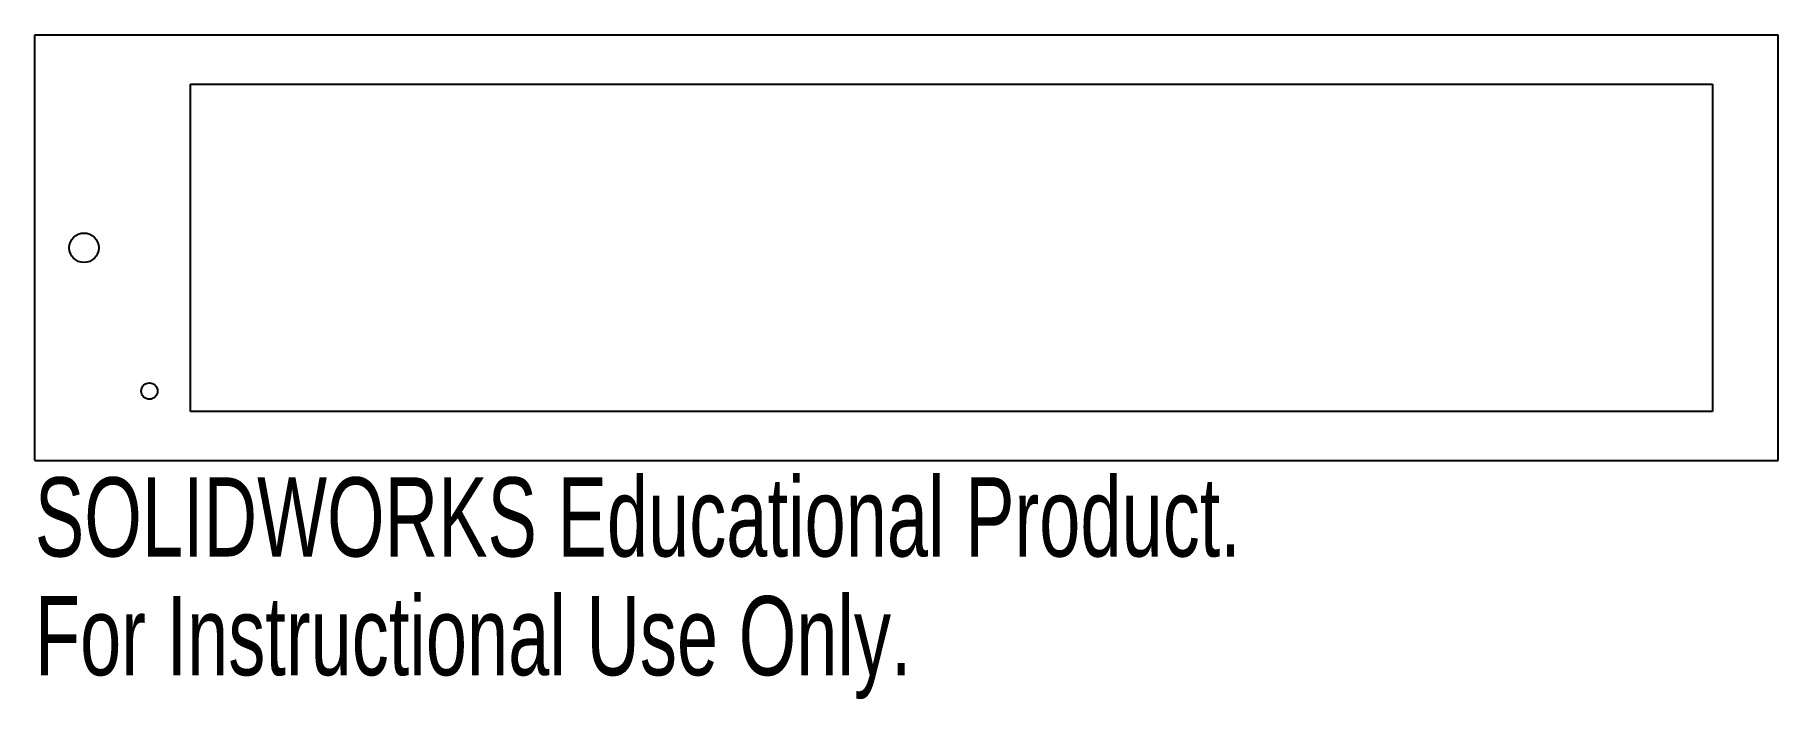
# Paper-space layout '_Bottom' of a CAD drawing. Header units: millimetres. Extents: x 0 to 106, y -15 to 26.
import ezdxf

# ---------------------------------------------------------------- set-up
doc = ezdxf.new("R2010")
doc.units = ezdxf.units.MM
doc.styles.add('SLDTEXTSTYLE0', font='TXT', dxfattribs={"width": 0.7})

psp = doc.layouts.new('_Bottom')

# ---------------------------------------------------------------- linework, layer by layer
at = {"color": 7, "linetype": 'Continuous', "lineweight": 25}
for p, q in [((0, 26), (106.5, 26)), ((0, 0), (0, 26)), ((106.5, 0), (106.5, 26)), ((9.5, 23), (102.5, 23)), ((9.5, 3), (9.5, 23)), ((102.5, 23), (102.5, 3)), ((102.5, 3), (9.5, 3)), ((0, 0), (106.5, 0))]:
    psp.add_line(p, q, dxfattribs=at)
psp.add_circle((3, 13), 0.9, dxfattribs=at)
at = {"color": 7, "linetype": 'Continuous'}
psp.add_circle((7, 4.25), 0.5, dxfattribs=at)

# ---------------------------------------------------------------- texts
at = {"color": 7, "linetype": 'Continuous', "char_height": 4.8336, "attachment_point": 1, "style": 'SLDTEXTSTYLE0'}
for s, insert in [('SOLIDWORKS Educational Product.', (0, -1.02)), ('For Instructional Use Only.', (0, -8.27))]:
    psp.add_mtext(s, dxfattribs=dict(at, insert=insert))

doc.saveas('drawing.dxf')
